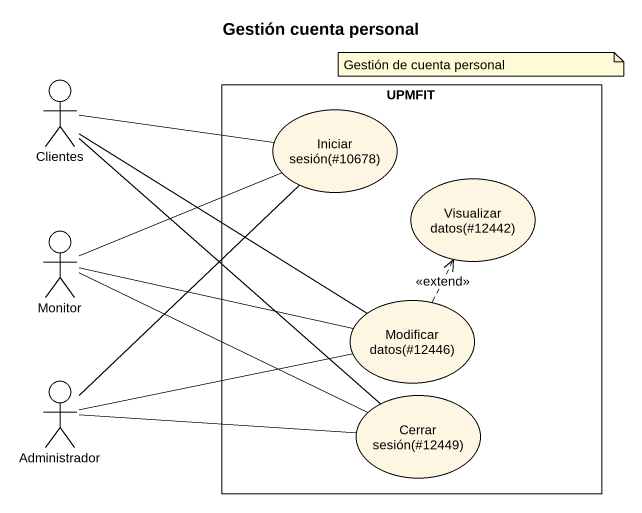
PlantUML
@startuml
title Gestión cuenta personal
actor Clientes
rectangle UPMFIT {
  usecase "Iniciar sesión(#10678)" as Iniciar_sesión_10678
  usecase "Visualizar datos(#12442)" as Visualizar_datos_12442
  usecase "Modificar datos(#12446)" as Modificar_datos_12446
  usecase "Cerrar sesión(#12449)" as Cerrar_sesión_12449
}
actor Monitor
actor Administrador
Clientes -right- Iniciar_sesión_10678
Clientes -right- Modificar_datos_12446
Clientes -- Cerrar_sesión_12449
Monitor -right- Iniciar_sesión_10678
Monitor -right- Modificar_datos_12446
Monitor -right- Cerrar_sesión_12449
Modificar_datos_12446 .up.> Visualizar_datos_12442 : <<extend>>
Administrador -up- Iniciar_sesión_10678
Administrador -right- Modificar_datos_12446
Administrador -right- Cerrar_sesión_12449
note as N1
  Gestión de cuenta personal
end note
@enduml
